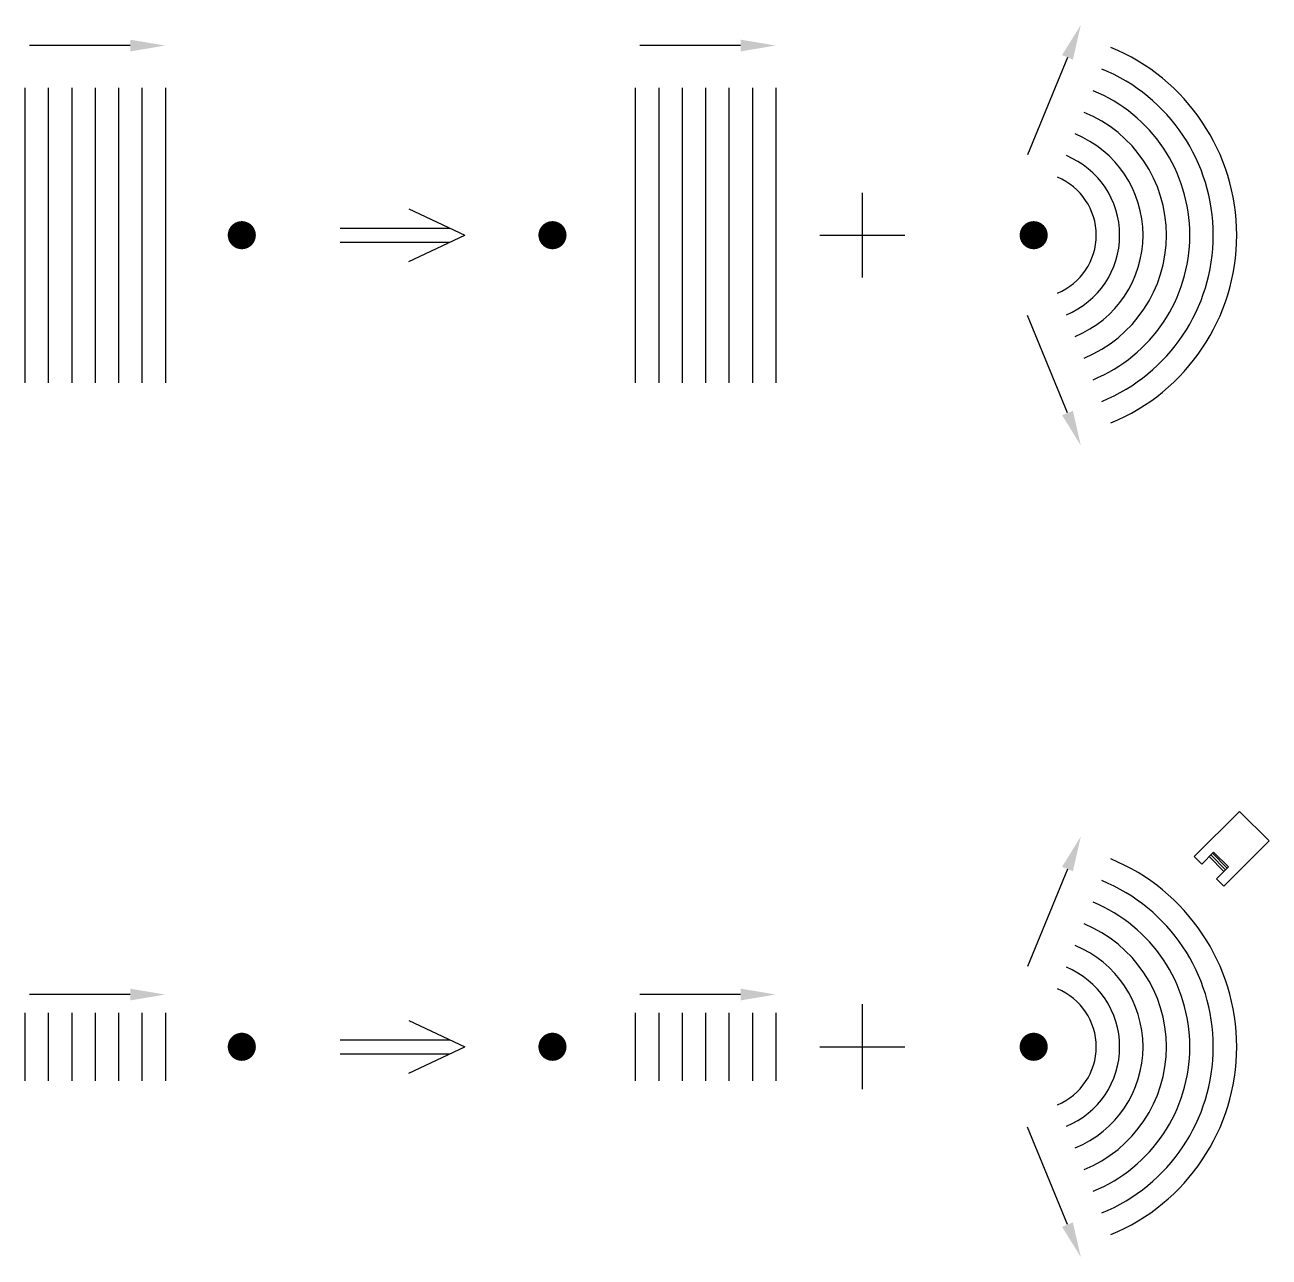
# Model space of a CAD drawing. Extents: x 83 to 348, y -95 to 168.
import ezdxf

# ---------------------------------------------------------------- set-up
doc = ezdxf.new("R2010")
doc.units = 0
doc.layers.get('0').update_dxf_attribs({"linetype": 'CONTINUOUS'})

msp = doc.modelspace()

# ---------------------------------------------------------------- linework, layer by layer
for p, q in [((105.17, 164), (83.67, 164)), ((235.54, 164), (214.04, 164)), ((305.34, 161.47), (296.79, 140.66)), ((82.67, 155), (82.67, 92)), ((87.67, 155), (87.67, 92)), ((92.67, 155), (92.67, 92)), ((97.67, 155), (97.67, 92)), ((102.67, 155), (102.67, 92)), ((107.67, 155), (107.67, 92)), ((112.67, 155), (112.67, 92)), ((213.04, 155), (213.04, 92)), ((218.04, 155), (218.04, 92)), ((223.04, 155), (223.04, 92)), ((228.04, 155), (228.04, 92)), ((233.04, 155), (233.04, 92)), ((238.04, 155), (238.04, 92)), ((243.04, 155), (243.04, 92)), ((261.51, 132.57), (261.51, 114.43)), ((164.65, 129.12), (176.61, 123.5)), ((150.01, 125), (173.4, 125)), ((164.65, 117.88), (176.61, 123.5)), ((252.44, 123.5), (270.57, 123.5)), ((150.01, 122), (173.4, 122)), ((305.34, 85.53), (296.79, 106.34)), ((332.43, -9.22), (342.1, 0.45)), ((342.1, 0.45), (348.4, -5.85)), ((338.73, -15.52), (348.4, -5.85)), ((332.43, -9.22), (334.01, -10.8)), ((334.01, -10.8), (336.55, -8.25)), ((335.58, -9.22), (338.73, -12.37)), ((335.94, -8.86), (339.09, -12.01)), ((336.3, -8.5), (339.45, -11.65)), ((336.55, -8.25), (339.7, -11.4)), ((305.34, -11.86), (296.79, -32.68)), ((337.16, -13.94), (339.7, -11.4)), ((337.16, -13.94), (338.73, -15.52)), ((105.17, -38.67), (83.67, -38.67)), ((235.54, -38.67), (214.04, -38.67)), ((261.51, -40.76), (261.51, -58.9)), ((82.67, -42.54), (82.67, -57.13)), ((87.67, -42.54), (87.67, -57.13)), ((92.67, -42.54), (92.67, -57.13)), ((97.67, -42.54), (97.67, -57.13)), ((102.67, -42.54), (102.67, -57.13)), ((107.67, -42.54), (107.67, -57.13)), ((112.67, -42.54), (112.67, -57.13)), ((164.65, -44.21), (176.61, -49.83)), ((213.04, -42.54), (213.04, -57.13)), ((218.04, -42.54), (218.04, -57.13)), ((223.04, -42.54), (223.04, -57.13)), ((228.04, -42.54), (228.04, -57.13)), ((233.04, -42.54), (233.04, -57.13)), ((238.04, -42.54), (238.04, -57.13)), ((243.04, -42.54), (243.04, -57.13)), ((150.01, -48.33), (173.4, -48.33)), ((164.65, -55.46), (176.61, -49.83)), ((252.44, -49.83), (270.57, -49.83)), ((150.01, -51.33), (173.4, -51.33)), ((305.34, -87.81), (296.79, -66.99))]:
    msp.add_line(p, q)
at = {"const_width": 3}
for points in [[(127.5, 123.5, 1), (130.5, 123.5, 1)], [(193.85, 123.5, 1), (196.85, 123.5, 1)], [(296.62, 123.5, 1), (299.62, 123.5, 1)], [(127.5, -49.83, 1), (130.5, -49.83, 1)], [(193.85, -49.83, 1), (196.85, -49.83, 1)], [(296.62, -49.83, 1), (299.62, -49.83, 1)]]:
    msp.add_lwpolyline(points, format="xyb", close=True, dxfattribs=at)
for centre, radius in [((298.12, 123.5), 43.36), ((298.12, 123.5), 38.36), ((298.12, 123.5), 33.36), ((298.12, 123.5), 28.36), ((298.12, 123.5), 23.36), ((298.12, 123.5), 18.36), ((298.12, 123.5), 13.36), ((298.12, -49.83), 43.36), ((298.12, -49.83), 38.36), ((298.12, -49.83), 33.36), ((298.12, -49.83), 28.36), ((298.12, -49.83), 23.36), ((298.12, -49.83), 18.36), ((298.12, -49.83), 13.36)]:
    msp.add_arc(centre, radius, 292.3254, 67.6746)
for points in [[(304.18, 161.95), (306.5, 161), (308.19, 168.41)], [(105.17, 165.25), (105.17, 162.75), (112.67, 164)], [(235.54, 165.25), (235.54, 162.75), (243.04, 164)], [(304.18, 85.05), (306.5, 86), (308.19, 78.59)], [(304.18, -11.39), (306.5, -12.34), (308.19, -4.92)], [(105.17, -37.42), (105.17, -39.92), (112.67, -38.67)], [(235.54, -37.42), (235.54, -39.92), (243.04, -38.67)], [(304.18, -88.28), (306.5, -87.33), (308.19, -94.74)]]:
    msp.add_solid(points)

doc.saveas('drawing.dxf')
